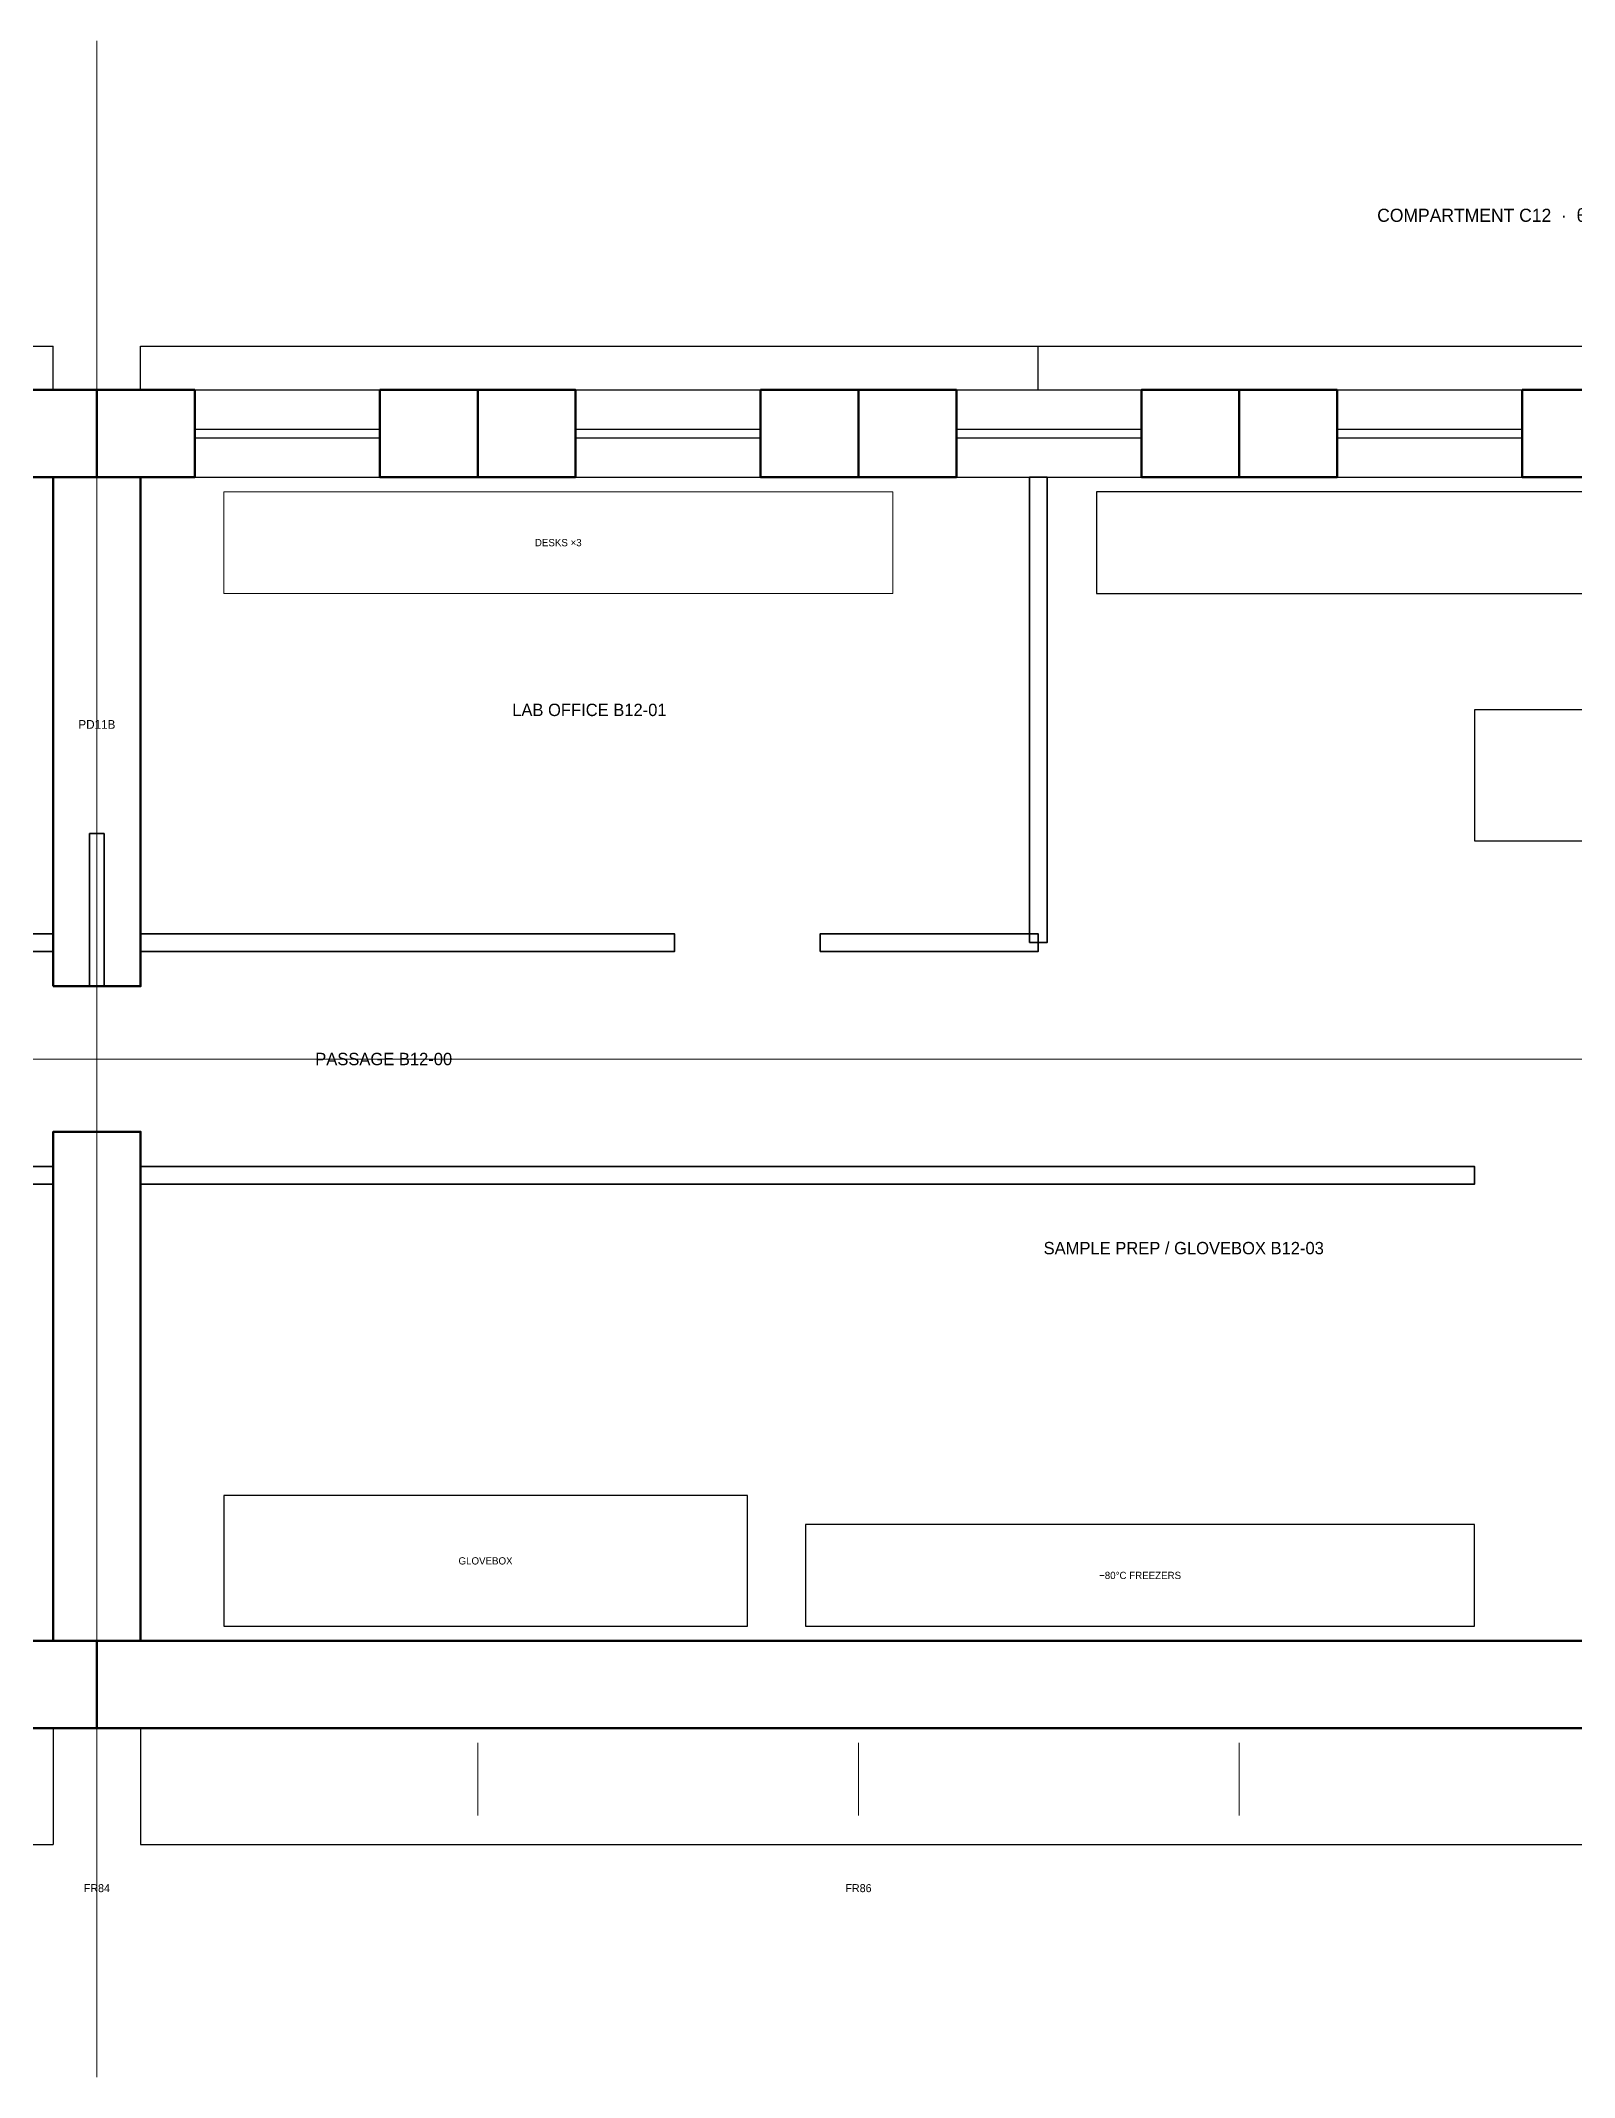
# Model space of a CAD drawing. Header units: millimetres. Extents: x 0 to 254927, y -7000 to 7000.
# Drawn here: x 231797 to 242340, y -7000 to 7000 of the extents above; entities that cross this region are included whole.
import ezdxf
from ezdxf.enums import TextEntityAlignment as Align

# ---------------------------------------------------------------- set-up
doc = ezdxf.new("R2010")
doc.units = ezdxf.units.MM
doc.linetypes.add('CENTER', pattern=[5.08, 3.175, -0.635, 0.635, -0.635])
doc.linetypes.add('DASHED', pattern=[1.524, 1.27, -0.254])
for name, color, linetype, lineweight in [('A-ANNO-DIMS', 2, 'CONTINUOUS', 18), ('A-ANNO-NOTE', 7, 'CONTINUOUS', 18), ('A-ANNO-TEXT', 7, 'CONTINUOUS', 25), ('A-CNTR', 9, 'CENTER', 13), ('A-DOOR-PRES', 1, 'CONTINUOUS', 35), ('A-EQPM', 30, 'CONTINUOUS', 25), ('A-FURN', 8, 'CONTINUOUS', 18), ('A-GLAZ', 5, 'CONTINUOUS', 25), ('A-GRID', 9, 'CENTER', 18), ('A-HIDN', 8, 'DASHED', 18), ('A-WALL', 7, 'CONTINUOUS', 35), ('A-WALL-BHD', 7, 'CONTINUOUS', 50), ('A-WALL-PRHU', 7, 'CONTINUOUS', 70)]:
    doc.layers.add(name, color=color, linetype=linetype, lineweight=lineweight)
doc.styles.add('OpenSansCondensed-Light', font='OpenSansCondensed-Light.ttf')
doc.dimstyles.new('EZDXF', dxfattribs={"dimtxt": 0.25, "dimasz": 0.175, "dimexe": 0.375, "dimexo": 0.125, "dimgap": 0.1, "dimtad": 1, "dimlfac": 100, "dimzin": 12, "dimdsep": 46, "dimtxsty": 'OpenSansCondensed-Light', "dimblk": 'ARCHTICK', "dimcen": 2.5, "dimazin": 3, "dimtfac": 0.5, "dimtmove": 2, "dimatfit": 3})

# ---------------------------------------------------------------- blocks, each defined once
blk = doc.blocks.new('_ARCHTICK')
at = {"color": 0, "linetype": 'BYBLOCK', "const_width": 0.15}
blk.add_lwpolyline([(-0.5, -0.5), (0.5, 0.5)], dxfattribs=at)

msp = doc.modelspace()

# ---------------------------------------------------------------- linework, layer by layer
at = {"layer": 'A-ANNO-DIMS'}
for p, q in [((232183.46126, -4700), (232183.46126, -5200)), ((232183.46126, -4700), (232183.46126, -5200)), ((234801.45514, -4700), (234801.45514, -5200)), ((237419.44902, -4700), (237419.44902, -5200)), ((240037.4429, -4700), (240037.4429, -5200))]:
    msp.add_line(p, q, dxfattribs=at)
at = {"layer": 'A-CNTR'}
msp.add_line((0, 0), (254927.41229, 0), dxfattribs=at)
at = {"layer": 'A-DOOR-PRES'}
for p, q in [((231883.46126, 500), (232483.46126, 500)), ((231883.46126, -500), (232483.46126, -500))]:
    msp.add_line(p, q, dxfattribs=at)
msp.add_lwpolyline([(232133.46126, 500), (232233.46126, 500), (232233.46126, 1550), (232133.46126, 1550)], close=True, dxfattribs=at)
at = {"layer": 'A-EQPM'}
for points in [[(239055.43678, 3200), (252255.43678, 3200), (252255.43678, 3900), (239055.43678, 3900)], [(241655.43678, 1500), (248655.43678, 1500), (248655.43678, 2400), (241655.43678, 2400)], [(233055.43678, -3900), (236655.43678, -3900), (236655.43678, -3000), (233055.43678, -3000)], [(237055.43678, -3900), (241655.43678, -3900), (241655.43678, -3200), (237055.43678, -3200)]]:
    msp.add_lwpolyline(points, close=True, dxfattribs=at)
at = {"layer": 'A-FURN'}
msp.add_lwpolyline([(233055.43678, 3200), (237655.43678, 3200), (237655.43678, 3900), (233055.43678, 3900)], close=True, dxfattribs=at)
at = {"layer": 'A-GLAZ'}
for p, q in [((232856.09457, 4600), (234128.82184, 4600)), ((235474.08844, 4600), (236746.81572, 4600)), ((238092.08232, 4600), (239364.80959, 4600)), ((240710.0762, 4600), (241982.80347, 4600)), ((232856.09457, 4330), (234128.82184, 4330)), ((232856.09457, 4270), (234128.82184, 4270)), ((235474.08844, 4330), (236746.81572, 4330)), ((235474.08844, 4270), (236746.81572, 4270)), ((238092.08232, 4330), (239364.80959, 4330)), ((238092.08232, 4270), (239364.80959, 4270)), ((240710.0762, 4330), (241982.80347, 4330)), ((240710.0762, 4270), (241982.80347, 4270)), ((232856.09457, 4000), (234128.82184, 4000)), ((235474.08844, 4000), (236746.81572, 4000)), ((238092.08232, 4000), (239364.80959, 4000)), ((240710.0762, 4000), (241982.80347, 4000))]:
    msp.add_line(p, q, dxfattribs=at)
at = {"layer": 'A-GRID'}
msp.add_line((232183.46126, -7000), (232183.46126, 7000), dxfattribs=at)
msp.add_line((232183.46126, -7000), (232183.46126, 7000), dxfattribs=at)
at = {"layer": 'A-HIDN'}
msp.add_line((232183.46126, -500), (232183.46126, 500), dxfattribs=at)
at = {"layer": 'A-WALL'}
for points in [[(238595.43678, 800), (238715.43678, 800), (238715.43678, 4000), (238595.43678, 4000)], [(225711.48575, 740), (231883.46126, 740), (231883.46126, 860), (225711.48575, 860)], [(232483.46126, 740), (236155.43678, 740), (236155.43678, 860), (232483.46126, 860)], [(237155.43678, 740), (238655.43678, 740), (238655.43678, 860), (237155.43678, 860)], [(218711.48575, -860), (231883.46126, -860), (231883.46126, -740), (218711.48575, -740)], [(232483.46126, -860), (241655.43678, -860), (241655.43678, -740), (232483.46126, -740)]]:
    msp.add_lwpolyline(points, close=True, dxfattribs=at)
at = {"layer": 'A-WALL-BHD'}
for points in [[(231883.46126, 500), (232483.46126, 500), (232483.46126, 4000), (231883.46126, 4000)], [(231883.46126, -4000), (232483.46126, -4000), (232483.46126, -500), (231883.46126, -500)]]:
    msp.add_lwpolyline(points, close=True, dxfattribs=at)
at = {"layer": 'A-WALL-PRHU'}
for points in [[(231510.82796, 4000), (232183.46126, 4000), (232183.46126, 4600), (231510.82796, 4600)], [(232183.46126, 4000), (232856.09457, 4000), (232856.09457, 4600), (232183.46126, 4600)], [(234128.82184, 4000), (234801.45514, 4000), (234801.45514, 4600), (234128.82184, 4600)], [(234801.45514, 4000), (235474.08844, 4000), (235474.08844, 4600), (234801.45514, 4600)], [(236746.81572, 4000), (237419.44902, 4000), (237419.44902, 4600), (236746.81572, 4600)], [(237419.44902, 4000), (238092.08232, 4000), (238092.08232, 4600), (237419.44902, 4600)], [(239364.80959, 4000), (240037.4429, 4000), (240037.4429, 4600), (239364.80959, 4600)], [(240037.4429, 4000), (240710.0762, 4000), (240710.0762, 4600), (240037.4429, 4600)], [(241982.80347, 4000), (242655.43678, 4000), (242655.43678, 4600), (241982.80347, 4600)], [(211239.51024, -4600), (232183.46126, -4600), (232183.46126, -4000), (211239.51024, -4000)], [(232183.46126, -4600), (253127.41229, -4600), (253127.41229, -4000), (232183.46126, -4000)]]:
    msp.add_lwpolyline(points, close=True, dxfattribs=at)

# ---------------------------------------------------------------- texts
at = {"layer": 'A-ANNO-NOTE'}
for s, height, p in [('DESKS ×3', 50, (235355.43678, 3550)), ('GLOVEBOX', 50, (234855.43678, -3450)), ('−80°C FREEZERS', 50, (239355.43678, -3550)), ('FR84', 55, (232183.46126, -5700)), ('FR84', 55, (232183.46126, -5700)), ('FR86', 55, (237419.44902, -5700))]:
    msp.add_text(s, height=height, dxfattribs=at).set_placement(p, align=Align.MIDDLE_CENTER)
at = {"layer": 'A-ANNO-TEXT'}
for s, height, p in [('COMPARTMENT C12  ·  θ 315°–345°  ·  DECK B FFL z -3500', 90, (242655.43678, 5800)), ('LAB OFFICE B12-01', 85, (235569.44902, 2400)), ('PD11B', 60, (232183.46126, 2300)), ('PASSAGE B12-00', 85, (234155.43678, 0)), ('SAMPLE PREP / GLOVEBOX B12-03', 85, (239655.43678, -1300))]:
    msp.add_text(s, height=height, dxfattribs=at).set_placement(p, align=Align.MIDDLE_CENTER)

# ---------------------------------------------------------------- dimensions: what is measured, and where the dimension line sits
at = {"layer": 'A-ANNO-DIMS'}
for base, p1, p2 in [((228211, 4900), (228211, 4600), (231883.46126, 4600)), ((232483.46126, 4900), (232483.46126, 4600), (238655, 4600)), ((238655, 4900), (238655, 4600), (252827.41229, 4600)), ((216711, -5400), (216711, -4600), (231883.4612632515, -4600)), ((232483.4612632515, -5400), (232483.4612632515, -4600), (247655, -4600))]:
    msp.add_linear_dim(base=base, p1=p1, p2=p2, dimstyle='EZDXF', dxfattribs=at).render()

doc.saveas('drawing.dxf')
